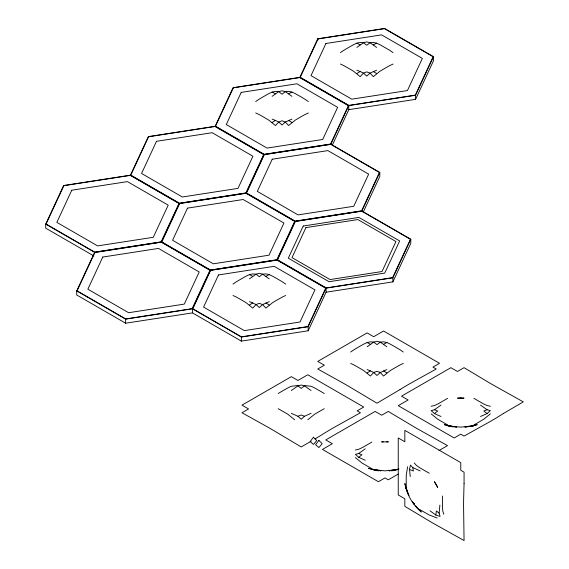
<?xml version="1.0" encoding="UTF-8"?>
<svg xmlns="http://www.w3.org/2000/svg" width="569" height="569" viewBox="0 0 569 569"><rect width="100%" height="100%" fill="white"/><g stroke="black" fill="none" stroke-linecap="round" stroke-linejoin="round"><path stroke-width="0.85" d="M430.015 510.813L435.833 515.052L440.043 516.417L439.126 513.153L439.887 505.108M435.833 515.052L436.395 510.926L439.126 513.153M410.27 476.616L409.509 469.453L410.427 465.122L412.795 467.554L420.142 470.912M407.617 466.744L406.266 475.129A332.068 191.717 -60 0 0 406.266 486.523M93.864 255.965L45.712 228.169L45.712 224.094L63.614 185.522L130.429 175.181L179.342 203.425L246.157 193.083L295.069 221.327L361.884 210.985L410.797 239.229L410.797 243.304L392.887 281.875L326.08 292.217L308.17 330.788L241.356 341.123L192.45 312.886L125.635 323.22L76.723 294.984L76.723 290.908L94.625 252.33L161.44 241.996L210.352 270.232L277.167 259.898L326.08 288.142L392.887 277.8L410.797 239.229M130.429 175.181L148.331 136.61L215.146 126.275L264.059 154.512L330.874 144.177L379.786 172.414L379.786 176.49L363.371 211.853M161.44 241.996L179.342 203.425M215.146 126.275L233.048 87.697L299.863 77.363L348.776 105.599L415.59 95.265L433.493 56.687L384.58 28.45L317.765 38.784L299.863 77.363M210.352 270.232L192.45 308.811L192.45 312.886M246.157 193.083L264.059 154.512M277.167 259.898L295.069 221.327M330.874 144.177L348.776 105.599L348.776 109.675L332.367 145.038M308.17 330.788L308.17 326.713L326.08 288.142L326.08 292.217M361.884 210.985L379.786 172.414M348.776 109.675L415.59 99.34L433.493 60.762L433.493 56.687M308.355 112.954L305.062 114.49A332.068 191.717 -60 0 0 295.19 120.187L288.611 125.557L285.318 122.036L282.025 120.777L278.739 122.036L275.446 125.557L268.867 120.187A332.41 191.767 60 0 0 258.995 114.49L255.701 112.954M393.072 64.041L389.779 65.577A332.068 191.717 -60 0 0 379.907 71.281L373.328 76.644L370.035 73.124L366.742 71.872L363.456 73.124L360.163 76.644L353.584 71.281A332.41 191.767 60 0 0 343.712 65.577L340.418 64.041M285.652 295.496L282.359 297.032A332.068 191.717 -60 0 0 272.487 302.729L265.908 308.092L262.615 304.579L259.329 303.32L256.036 304.579L252.743 308.092L246.164 302.729A332.41 191.767 60 0 0 236.291 297.032L232.998 295.496M307.793 419.773L314.38 414.41A332.068 191.717 -60 0 1 324.252 408.713M403.314 363.427L400.028 364.964A332.068 191.717 -60 0 0 390.156 370.661L383.57 376.024L380.284 372.51L376.991 371.251L373.698 372.51L370.412 376.024L363.826 370.661A332.41 191.767 60 0 0 353.954 364.964L350.668 363.427M490.378 413.848L483.799 419.211A332.068 191.717 -60 0 1 473.927 424.915M311.087 413.336L304.507 416.259L301.214 419.218L297.921 416.259L291.342 413.336M480.506 416.487L487.092 413.571L490.378 410.605L487.092 409.765L480.506 405.085M311.087 390.533L304.507 385.86L301.214 388.399L297.921 385.86L291.342 390.533M358.662 457.32L361.955 454.773L358.662 453.514L355.376 454.354L358.662 457.32L365.248 460.236M434.439 413.571L437.732 411.024L434.439 409.765L431.146 410.605L434.439 413.571L441.018 416.487M272.153 96.317L278.739 91.637L282.025 90.798L285.318 91.637L291.897 96.317M356.87 47.405L363.456 42.725L366.742 41.886L370.035 42.725L376.614 47.405M249.457 278.853L256.036 274.18L259.329 273.333L262.615 274.18L269.201 278.853M367.119 346.791L373.698 342.111L376.991 341.272L380.284 342.111L386.863 346.784M365.248 448.834L358.662 453.514M441.018 405.085L434.439 409.765M255.701 101.552L258.995 99.291A332.068 191.717 -60 0 1 268.867 93.593L272.153 92.057L275.446 91.353L278.739 91.637L282.025 94.184L285.318 91.637L288.611 91.353L291.897 92.057L295.19 93.593A331.72 191.369 60 0 1 305.062 99.291L308.355 101.552M340.418 52.647L343.712 50.378A332.068 191.717 -60 0 1 353.584 44.681L356.87 43.144L360.163 42.447L363.456 42.725L366.742 45.271L370.035 42.725L373.328 42.447L376.614 43.144L379.907 44.681A331.72 191.369 60 0 1 389.779 50.378L393.072 52.647M232.998 284.095L236.291 281.833A332.068 191.717 -60 0 1 246.164 276.129L249.457 274.592L252.743 273.895L256.036 274.18L259.329 276.719L262.615 274.18L265.908 273.895L269.201 274.592L272.487 276.129A331.72 191.369 60 0 1 282.359 281.833L285.652 284.095M350.668 352.026L353.954 349.764A332.068 191.717 -60 0 1 363.826 344.06L367.119 342.524L370.412 341.827L373.698 342.111L376.991 344.65L380.284 342.111L383.57 341.827L386.863 342.524L390.156 344.06A331.72 191.369 60 0 1 400.028 349.764L403.314 352.026M272.153 122.456L275.446 120.415L278.739 122.036L282.025 124.995L285.318 122.036L291.897 119.113M356.87 73.543L360.163 71.502L363.456 73.124L366.742 76.082L370.035 73.124L376.614 70.207M249.457 304.991L252.743 302.95L256.036 304.579L259.329 307.537L262.615 304.579L269.201 301.655M367.119 372.923L370.405 370.888L373.698 372.51L376.991 375.469L380.284 372.51L386.863 369.587M315.034 438.969L327.545 431.266A306.648 177.044 -60 0 1 337.417 425.569L360.447 412.753L357.161 410.854L363.74 407.048L307.801 374.751L297.928 380.455L291.342 376.657L241.981 405.149L248.568 408.955L241.981 412.753L265.019 425.569A306.648 177.023 60 0 1 274.891 431.266L301.214 446.95L311.087 441.252M398.151 474.119L388.278 479.816L384.985 477.917L378.406 481.715L322.467 449.418L332.339 443.72L325.752 439.922L375.113 411.423L381.699 415.221L388.278 411.423L411.316 425.207A306.648 177.023 60 0 0 421.188 430.904L447.511 445.619L438.955 450.563M373.328 44.901L376.614 43.144M288.611 93.814L291.897 92.057M265.908 276.356L269.201 274.592M383.57 344.288L386.863 342.524M297.921 416.259L301.214 415L304.507 416.259M487.092 409.765L483.799 411.024L487.092 413.571M470.634 426.451L477.22 424.659L470.634 426.259L464.88 427.077L473.927 425.719L460.762 427.12L450.89 426.259L447.604 425.719L456.651 427.077L444.311 424.659L450.89 426.451M394.865 470.2L398.151 469.29M297.921 385.86L301.214 385.014L304.507 385.86M398.976 469.005L389.104 470.826L398.151 469.468L384.985 470.869L371.827 469.468L380.874 470.826L368.534 468.408L375.12 470.2M431.146 406.252L434.439 405.555L437.732 404.011A332.068 191.717 -60 0 0 447.604 398.314M355.369 450.001L358.662 449.297L361.955 447.76A332.068 191.717 -60 0 0 371.827 442.063M391.572 470.897L393.215 470.549M76.723 290.908L125.635 319.145L192.45 308.811L241.356 337.047L308.17 326.713M297.928 385.547L291.342 386.273L288.049 387.809A332.068 191.717 -60 0 0 278.177 393.513M383.342 441.878L381.699 441.878L388.278 441.878L386.636 441.878M304.507 385.547L311.087 386.273L314.38 387.809A331.72 191.369 60 0 1 324.252 393.513M490.378 406.252L487.092 405.548L483.799 404.011A332.41 191.767 60 0 1 473.927 398.314M451.715 426.622L453.358 426.978M376.763 470.549L378.406 470.897M437.234 518.039L429.296 515.023A332.41 192.066 0 0 1 419.424 509.326M356.87 70.207L360.163 71.502M272.153 119.12L275.446 120.415M249.457 301.655L252.743 302.95M367.119 369.587L370.405 370.888M409.509 469.453L413.357 471.032L412.795 467.554M356.87 43.144L360.163 44.901M272.153 92.057L275.446 93.814M249.457 274.592L252.743 276.356M367.119 342.524L370.405 344.288M45.712 224.094L94.625 252.33M373.328 71.502L376.614 73.543M288.611 120.415L291.897 122.456M383.57 370.881L386.863 372.923M265.908 302.95L269.201 304.991M431.146 413.848L437.732 419.211A331.72 191.369 60 0 0 447.604 424.915M355.369 457.597L361.955 462.96A331.72 191.369 60 0 0 371.827 468.664M294.635 419.773L288.049 414.41A332.41 191.767 60 0 0 278.177 408.713M414.204 462.946L416.451 465.442L419.424 467.526A331.72 191.668 0 0 0 429.296 473.223M415.598 505.834L421.295 512.043C412.681 504.739 406.863 494.653 404.844 483.543L407.667 492.363L405.562 486.929L408.919 495.443L407.973 493.138L408.713 494.61M414.566 504.532L412.518 501.915L414.559 504.539L413.649 503.16M443.82 514.241L442.774 511.04L442.462 507.427A332.068 191.717 -60 0 1 442.462 496.026M415.59 95.265L415.59 99.34M392.887 277.8L392.887 281.875M317.765 38.784L317.765 40.413M241.356 337.047L241.356 341.123M125.635 319.145L125.635 323.22M464.062 483.55L463.643 498.992A306.648 177.044 -60 0 0 463.643 510.393L464.062 540.55L437.319 525.592A306.648 177.066 0 0 1 427.447 519.895L404.829 506.353L404.829 498.75L398.25 494.952L398.25 437.952L404.829 441.757L404.829 430.356L460.769 462.654L460.769 470.25L464.062 472.156L464.062 483.55M63.884 185.679L46.082 224.037L94.724 252.117L161.169 241.839L178.972 203.482L130.329 175.394L63.884 185.679M71.765 190.224L56.85 222.372L97.605 245.9L153.289 237.287L168.204 205.146L127.449 181.611L71.765 190.224M94.895 252.487L77.092 290.851L125.735 318.932L192.173 308.654L209.982 270.296L161.34 242.209L94.895 252.487M148.601 136.766L130.799 175.124L179.441 203.211L245.886 192.927L263.689 154.569L215.046 126.489L148.601 136.766M102.776 257.039L87.861 289.187L128.615 312.715L184.299 304.102L199.214 271.961L158.452 248.425L102.776 257.039M156.482 141.318L141.567 173.46L182.329 196.995L238.006 188.382L252.921 156.233L212.166 132.698L156.482 141.318M179.612 203.581L161.809 241.939L210.452 270.019L276.89 259.741L294.699 221.384L246.057 193.304L179.612 203.581M233.326 87.854L215.516 126.211L264.158 154.299L330.603 144.021L348.406 105.656L299.763 77.576L233.326 87.854M187.493 208.126L172.578 240.274L213.332 263.81L269.016 255.197L283.931 223.048L243.169 199.513L187.493 208.126M241.199 92.406L226.284 124.547L267.046 148.082L322.723 139.469L337.637 107.321L296.883 83.792L241.199 92.406M210.622 270.396L192.82 308.754L241.455 336.834L307.9 326.556L325.703 288.199L277.067 260.111L210.622 270.396M264.329 154.668L246.526 193.026L295.169 221.113L361.614 210.829L379.416 172.471L330.774 144.391L264.329 154.668M318.043 38.941L300.233 77.306L348.875 105.386L415.32 95.108L433.123 56.744L384.48 28.663L318.043 38.941M218.503 274.941L203.581 307.089L244.343 330.617L300.019 322.004L314.942 289.863L274.18 266.328L218.503 274.941M272.21 159.22L257.295 191.362L298.049 214.897L353.733 206.284L368.648 174.135L327.886 150.607L272.21 159.22M325.916 43.493L311.001 75.641L351.763 99.17L407.44 90.556L422.354 58.415L381.6 34.88L325.916 43.493M295.339 221.483L277.537 259.841L326.179 287.921L392.617 277.644L410.42 239.286L361.784 211.206L295.339 221.483M303.22 226.028L288.298 258.177L329.06 281.712L384.736 273.099L399.658 240.95L358.897 217.415L303.22 226.028M305.937 227.6L292.011 257.601L330.056 279.564L382.019 271.527L395.946 241.526L357.901 219.563L305.937 227.6M313.462 437.234L310.176 441.572L313.462 444.439L316.755 440.555L313.462 437.234M318.875 440.356L315.589 444.695L318.875 447.568L322.168 443.678L318.875 440.356M400.028 389.573L376.991 403.201L350.668 387.517A306.648 177.023 60 0 0 340.795 381.82L317.758 369.004L324.337 365.206L317.758 361.4L367.119 332.908L373.698 336.706L383.57 331.002L439.517 363.307L432.931 367.105L436.224 369.004L413.186 381.82A306.648 177.044 -60 0 0 403.314 387.517L400.028 389.573M503.544 413.414L496.965 417.554A306.648 177.044 -60 0 1 487.092 423.251L464.055 436.067L460.762 434.168L454.183 437.974L398.236 405.676L408.108 399.971L401.529 396.173L450.89 367.674L457.469 371.472L464.055 367.674L487.092 381.458A306.648 177.023 60 0 0 496.965 387.155L523.288 401.87L503.544 413.414M460.762 397.98L457.476 398.129L464.055 398.129L460.762 397.98M436.174 484.461L434.396 481.687L437.682 487.384L436.174 484.461"/></g></svg>
